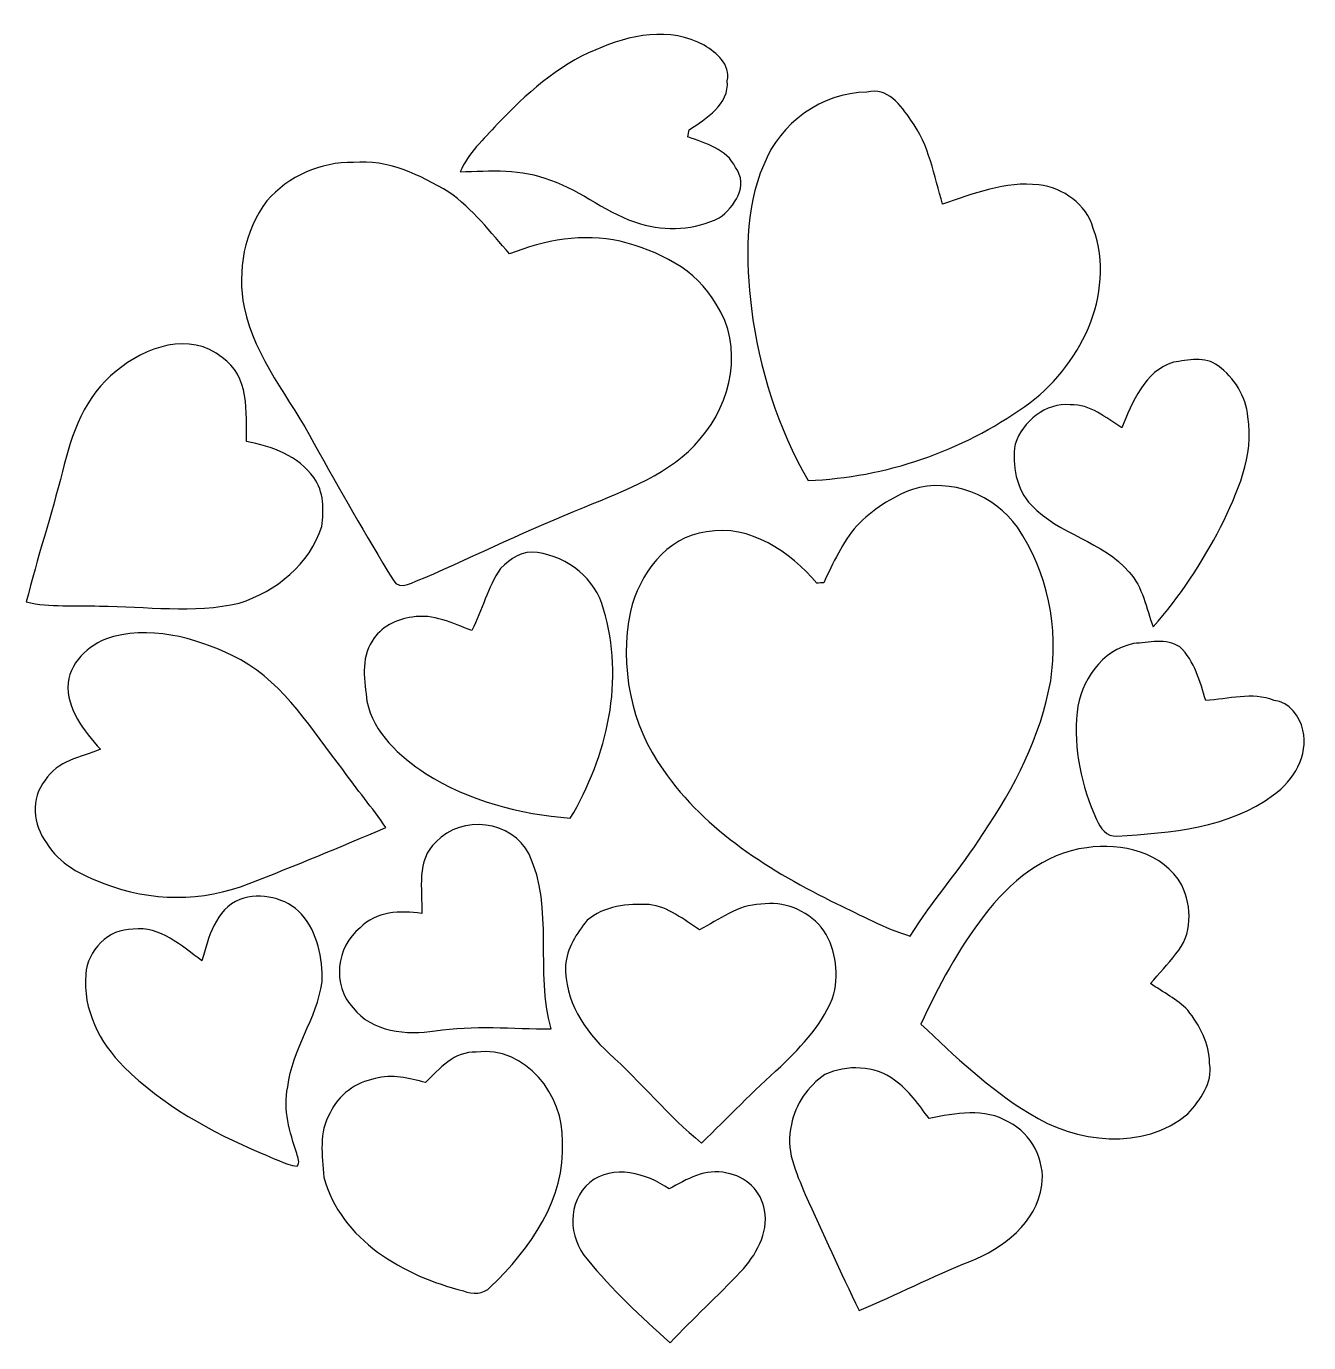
# Model space of a CAD drawing. Header units: centimetres. Extents: x -8.5 to 7.8, y -13.7 to 3.
import ezdxf

# ---------------------------------------------------------------- set-up
doc = ezdxf.new("R2010")
doc.units = ezdxf.units.CM
doc.header["$MEASUREMENT"] = 0
doc.layers.add('Layer 1', color=7, linetype='Continuous')

msp = doc.modelspace()

# ---------------------------------------------------------------- linework, layer by layer
at = {"layer": 'Layer 1', "color": 251}
for points, knots in [([(-1.258, 2.669), (-0.833, 2.857), (-0.314, 2.965), (0.115, 2.726), (0.115, 2.726), (0.269, 2.629), (0.448, 2.487), (0.406, 2.275), (0.406, 2.275), (0.434, 1.979), (0.137, 1.797), (-0.075, 1.658), (-0.075, 1.658), (-0.079, 1.636), (-0.087, 1.592), (-0.091, 1.57), (-0.091, 1.57), (0.128, 1.479), (0.401, 1.42), (0.509, 1.18), (0.509, 1.18), (0.683, 0.956), (0.496, 0.679), (0.304, 0.544), (0.304, 0.544), (-0.001, 0.391), (-0.367, 0.373), (-0.692, 0.47), (-0.692, 0.47), (-1.104, 0.582), (-1.426, 0.888), (-1.831, 1.02), (-1.831, 1.02), (-2.193, 1.172), (-2.59, 1.138), (-2.973, 1.126), (-2.973, 1.126), (-2.869, 1.363), (-2.674, 1.539), (-2.503, 1.727), (-2.503, 1.727), (-2.143, 2.104), (-1.746, 2.468), (-1.258, 2.669)], [0, 0, 0, 0, 0.083333, 0.083333, 0.083333, 0.083333, 0.166667, 0.166667, 0.166667, 0.166667, 0.25, 0.25, 0.25, 0.25, 0.333333, 0.333333, 0.333333, 0.333333, 0.416667, 0.416667, 0.416667, 0.416667, 0.5, 0.5, 0.5, 0.5, 0.583333, 0.583333, 0.583333, 0.583333, 0.666667, 0.666667, 0.666667, 0.666667, 0.75, 0.75, 0.75, 0.75, 0.833333, 0.833333, 0.833333, 0.833333, 1, 1, 1, 1]), ([(0.866, 1.216), (1.074, 1.742), (1.599, 2.128), (2.171, 2.132), (2.171, 2.132), (2.433, 2.206), (2.603, 1.96), (2.728, 1.778), (2.728, 1.778), (2.959, 1.468), (3.021, 1.078), (3.128, 0.715), (3.128, 0.715), (3.52, 0.852), (3.922, 1.009), (4.346, 0.961), (4.346, 0.961), (4.653, 0.921), (4.949, 0.719), (5.034, 0.41), (5.034, 0.41), (5.33, -0.427), (4.859, -1.353), (4.168, -1.839), (4.168, -1.839), (3.373, -2.406), (2.404, -2.739), (1.429, -2.776), (1.429, -2.776), (1.041, -2.111), (0.81, -1.362), (0.71, -0.601), (0.71, -0.601), (0.639, 0.005), (0.622, 0.645), (0.866, 1.216)], [0, 0, 0, 0, 0.1, 0.1, 0.1, 0.1, 0.2, 0.2, 0.2, 0.2, 0.3, 0.3, 0.3, 0.3, 0.4, 0.4, 0.4, 0.4, 0.5, 0.5, 0.5, 0.5, 0.6, 0.6, 0.6, 0.6, 0.7, 0.7, 0.7, 0.7, 0.8, 0.8, 0.8, 0.8, 1, 1, 1, 1]), ([(-5.416, 0.76), (-5.143, 1.072), (-4.735, 1.252), (-4.32, 1.245), (-4.32, 1.245), (-3.885, 1.284), (-3.477, 1.087), (-3.116, 0.869), (-3.116, 0.869), (-2.812, 0.66), (-2.588, 0.361), (-2.346, 0.088), (-2.346, 0.088), (-1.906, 0.266), (-1.418, 0.352), (-0.948, 0.25), (-0.948, 0.25), (-0.475, 0.127), (0.02, -0.099), (0.265, -0.548), (0.265, -0.548), (0.616, -1.075), (0.461, -1.795), (0.064, -2.251), (0.064, -2.251), (-0.308, -2.698), (-0.881, -2.892), (-1.398, -3.114), (-1.398, -3.114), (-2.089, -3.386), (-2.756, -3.711), (-3.433, -4.012), (-3.433, -4.012), (-3.551, -4.041), (-3.735, -4.19), (-3.82, -4.033), (-3.82, -4.033), (-4.163, -3.466), (-4.496, -2.891), (-4.817, -2.311), (-4.817, -2.311), (-5.119, -1.74), (-5.566, -1.232), (-5.704, -0.587), (-5.704, -0.587), (-5.792, -0.123), (-5.703, 0.38), (-5.416, 0.76)], [0, 0, 0, 0, 0.076923, 0.076923, 0.076923, 0.076923, 0.153846, 0.153846, 0.153846, 0.153846, 0.230769, 0.230769, 0.230769, 0.230769, 0.307692, 0.307692, 0.307692, 0.307692, 0.384615, 0.384615, 0.384615, 0.384615, 0.461538, 0.461538, 0.461538, 0.461538, 0.538462, 0.538462, 0.538462, 0.538462, 0.615385, 0.615385, 0.615385, 0.615385, 0.692308, 0.692308, 0.692308, 0.692308, 0.769231, 0.769231, 0.769231, 0.769231, 0.846154, 0.846154, 0.846154, 0.846154, 1, 1, 1, 1]), ([(-7.319, -1.395), (-6.963, -1.088), (-6.379, -0.886), (-5.982, -1.221), (-5.982, -1.221), (-5.635, -1.444), (-5.674, -1.925), (-5.673, -2.284), (-5.673, -2.284), (-5.356, -2.342), (-5.015, -2.466), (-4.823, -2.74), (-4.823, -2.74), (-4.691, -2.915), (-4.694, -3.15), (-4.722, -3.357), (-4.722, -3.357), (-4.872, -3.835), (-5.299, -4.178), (-5.764, -4.325), (-5.764, -4.325), (-6.344, -4.461), (-6.944, -4.364), (-7.531, -4.364), (-7.531, -4.364), (-7.839, -4.346), (-8.155, -4.385), (-8.457, -4.31), (-8.457, -4.31), (-8.318, -3.757), (-8.141, -3.214), (-7.999, -2.661), (-7.999, -2.661), (-7.887, -2.193), (-7.716, -1.697), (-7.319, -1.395)], [0, 0, 0, 0, 0.1, 0.1, 0.1, 0.1, 0.2, 0.2, 0.2, 0.2, 0.3, 0.3, 0.3, 0.3, 0.4, 0.4, 0.4, 0.4, 0.5, 0.5, 0.5, 0.5, 0.6, 0.6, 0.6, 0.6, 0.7, 0.7, 0.7, 0.7, 0.8, 0.8, 0.8, 0.8, 1, 1, 1, 1]), ([(6.046, -1.282), (6.229, -1.252), (6.451, -1.203), (6.611, -1.326), (6.611, -1.326), (6.816, -1.477), (6.966, -1.715), (6.988, -1.971), (6.988, -1.971), (7.071, -2.465), (6.854, -2.935), (6.643, -3.365), (6.643, -3.365), (6.405, -3.813), (6.132, -4.249), (5.789, -4.624), (5.789, -4.624), (5.702, -4.389), (5.662, -4.123), (5.486, -3.933), (5.486, -3.933), (5.156, -3.54), (4.598, -3.462), (4.251, -3.087), (4.251, -3.087), (4.058, -2.886), (4.004, -2.584), (4.046, -2.316), (4.046, -2.316), (4.139, -2.029), (4.432, -1.789), (4.743, -1.818), (4.743, -1.818), (4.999, -1.807), (5.19, -1.988), (5.395, -2.109), (5.395, -2.109), (5.523, -1.79), (5.684, -1.392), (6.046, -1.282)], [0, 0, 0, 0, 0.090909, 0.090909, 0.090909, 0.090909, 0.181818, 0.181818, 0.181818, 0.181818, 0.272727, 0.272727, 0.272727, 0.272727, 0.363636, 0.363636, 0.363636, 0.363636, 0.454545, 0.454545, 0.454545, 0.454545, 0.545455, 0.545455, 0.545455, 0.545455, 0.636364, 0.636364, 0.636364, 0.636364, 0.727273, 0.727273, 0.727273, 0.727273, 0.818182, 0.818182, 0.818182, 0.818182, 1, 1, 1, 1]), ([(2.746, -2.888), (3.235, -2.737), (3.784, -2.959), (4.075, -3.367), (4.075, -3.367), (4.458, -3.928), (4.598, -4.642), (4.495, -5.309), (4.495, -5.309), (4.369, -6.011), (4.038, -6.655), (3.641, -7.24), (3.641, -7.24), (3.357, -7.688), (2.999, -8.083), (2.719, -8.534), (2.719, -8.534), (2.393, -8.437), (2.096, -8.268), (1.79, -8.127), (1.79, -8.127), (0.96, -7.717), (0.133, -7.211), (-0.402, -6.436), (-0.402, -6.436), (-0.817, -5.868), (-0.958, -5.118), (-0.819, -4.433), (-0.819, -4.433), (-0.706, -3.961), (-0.369, -3.491), (0.144, -3.424), (0.144, -3.424), (0.697, -3.328), (1.198, -3.675), (1.539, -4.074), (1.539, -4.074), (1.561, -4.072), (1.606, -4.07), (1.628, -4.068), (1.628, -4.068), (1.739, -3.814), (1.864, -3.562), (2.043, -3.348), (2.043, -3.348), (2.242, -3.149), (2.481, -2.984), (2.746, -2.888)], [0, 0, 0, 0, 0.076923, 0.076923, 0.076923, 0.076923, 0.153846, 0.153846, 0.153846, 0.153846, 0.230769, 0.230769, 0.230769, 0.230769, 0.307692, 0.307692, 0.307692, 0.307692, 0.384615, 0.384615, 0.384615, 0.384615, 0.461538, 0.461538, 0.461538, 0.461538, 0.538462, 0.538462, 0.538462, 0.538462, 0.615385, 0.615385, 0.615385, 0.615385, 0.692308, 0.692308, 0.692308, 0.692308, 0.769231, 0.769231, 0.769231, 0.769231, 0.846154, 0.846154, 0.846154, 0.846154, 1, 1, 1, 1]), ([(-2.461, -3.888), (-2.337, -3.767), (-2.181, -3.648), (-1.994, -3.688), (-1.994, -3.688), (-1.609, -3.742), (-1.256, -4.016), (-1.159, -4.402), (-1.159, -4.402), (-0.886, -5.287), (-1.11, -6.265), (-1.579, -7.044), (-1.579, -7.044), (-2.219, -6.995), (-2.863, -6.823), (-3.409, -6.479), (-3.409, -6.479), (-3.737, -6.261), (-4.069, -5.97), (-4.15, -5.566), (-4.15, -5.566), (-4.181, -5.317), (-4.231, -5.029), (-4.085, -4.806), (-4.085, -4.806), (-3.978, -4.63), (-3.779, -4.527), (-3.577, -4.503), (-3.577, -4.503), (-3.312, -4.456), (-3.067, -4.582), (-2.825, -4.671), (-2.825, -4.671), (-2.689, -4.416), (-2.626, -4.127), (-2.461, -3.888)], [0, 0, 0, 0, 0.1, 0.1, 0.1, 0.1, 0.2, 0.2, 0.2, 0.2, 0.3, 0.3, 0.3, 0.3, 0.4, 0.4, 0.4, 0.4, 0.5, 0.5, 0.5, 0.5, 0.6, 0.6, 0.6, 0.6, 0.7, 0.7, 0.7, 0.7, 0.8, 0.8, 0.8, 0.8, 1, 1, 1, 1]), ([(-7.354, -4.748), (-6.801, -4.612), (-6.236, -4.789), (-5.746, -5.043), (-5.746, -5.043), (-5.181, -5.361), (-4.843, -5.934), (-4.456, -6.431), (-4.456, -6.431), (-4.282, -6.681), (-4.08, -6.91), (-3.911, -7.163), (-3.911, -7.163), (-4.484, -7.404), (-5.057, -7.648), (-5.638, -7.868), (-5.638, -7.868), (-6.222, -8.108), (-6.892, -8.099), (-7.476, -7.869), (-7.476, -7.869), (-7.755, -7.765), (-8.049, -7.624), (-8.202, -7.355), (-8.202, -7.355), (-8.372, -7.131), (-8.407, -6.79), (-8.218, -6.565), (-8.218, -6.565), (-8.069, -6.319), (-7.767, -6.273), (-7.521, -6.174), (-7.521, -6.174), (-7.725, -5.937), (-7.954, -5.669), (-7.929, -5.333), (-7.929, -5.333), (-7.892, -5.039), (-7.627, -4.821), (-7.354, -4.748)], [0, 0, 0, 0, 0.090909, 0.090909, 0.090909, 0.090909, 0.181818, 0.181818, 0.181818, 0.181818, 0.272727, 0.272727, 0.272727, 0.272727, 0.363636, 0.363636, 0.363636, 0.363636, 0.454545, 0.454545, 0.454545, 0.454545, 0.545455, 0.545455, 0.545455, 0.545455, 0.636364, 0.636364, 0.636364, 0.636364, 0.727273, 0.727273, 0.727273, 0.727273, 0.818182, 0.818182, 0.818182, 0.818182, 1, 1, 1, 1]), ([(5.544, -4.837), (5.733, -4.824), (5.957, -4.766), (6.129, -4.879), (6.129, -4.879), (6.316, -5.06), (6.383, -5.316), (6.455, -5.556), (6.455, -5.556), (6.742, -5.541), (7.04, -5.445), (7.32, -5.556), (7.32, -5.556), (7.515, -5.577), (7.645, -5.755), (7.685, -5.932), (7.685, -5.932), (7.757, -6.252), (7.568, -6.57), (7.313, -6.749), (7.313, -6.749), (6.747, -7.173), (6.013, -7.228), (5.333, -7.271), (5.333, -7.271), (5.202, -7.282), (5.121, -7.167), (5.074, -7.062), (5.074, -7.062), (4.883, -6.639), (4.782, -6.168), (4.829, -5.703), (4.829, -5.703), (4.872, -5.31), (5.141, -4.917), (5.544, -4.837)], [0, 0, 0, 0, 0.1, 0.1, 0.1, 0.1, 0.2, 0.2, 0.2, 0.2, 0.3, 0.3, 0.3, 0.3, 0.4, 0.4, 0.4, 0.4, 0.5, 0.5, 0.5, 0.5, 0.6, 0.6, 0.6, 0.6, 0.7, 0.7, 0.7, 0.7, 0.8, 0.8, 0.8, 0.8, 1, 1, 1, 1]), ([(-3.275, -7.343), (-2.953, -6.995), (-2.315, -7.074), (-2.101, -7.498), (-2.101, -7.498), (-1.776, -8.19), (-2.028, -8.984), (-1.823, -9.707), (-1.823, -9.707), (-2.311, -9.708), (-2.801, -9.658), (-3.287, -9.732), (-3.287, -9.732), (-3.648, -9.789), (-4.084, -9.749), (-4.326, -9.441), (-4.326, -9.441), (-4.595, -9.16), (-4.54, -8.666), (-4.235, -8.43), (-4.235, -8.43), (-4.036, -8.22), (-3.727, -8.209), (-3.458, -8.248), (-3.458, -8.248), (-3.446, -7.941), (-3.533, -7.576), (-3.275, -7.343)], [0, 0, 0, 0, 0.125, 0.125, 0.125, 0.125, 0.25, 0.25, 0.25, 0.25, 0.375, 0.375, 0.375, 0.375, 0.5, 0.5, 0.5, 0.5, 0.625, 0.625, 0.625, 0.625, 0.75, 0.75, 0.75, 0.75, 1, 1, 1, 1]), ([(4.951, -7.418), (5.388, -7.349), (5.924, -7.478), (6.153, -7.89), (6.153, -7.89), (6.283, -8.16), (6.289, -8.527), (6.076, -8.759), (6.076, -8.759), (5.977, -8.89), (5.864, -9.011), (5.757, -9.136), (5.757, -9.136), (5.918, -9.242), (6.091, -9.335), (6.228, -9.471), (6.228, -9.471), (6.379, -9.663), (6.503, -9.893), (6.504, -10.144), (6.504, -10.144), (6.55, -10.394), (6.382, -10.606), (6.231, -10.781), (6.231, -10.781), (5.668, -11.253), (4.811, -11.153), (4.222, -10.773), (4.222, -10.773), (3.714, -10.467), (3.283, -10.055), (2.855, -9.648), (2.855, -9.648), (3.076, -9.167), (3.33, -8.696), (3.653, -8.276), (3.653, -8.276), (3.969, -7.855), (4.413, -7.483), (4.951, -7.418)], [0, 0, 0, 0, 0.090909, 0.090909, 0.090909, 0.090909, 0.181818, 0.181818, 0.181818, 0.181818, 0.272727, 0.272727, 0.272727, 0.272727, 0.363636, 0.363636, 0.363636, 0.363636, 0.454545, 0.454545, 0.454545, 0.454545, 0.545455, 0.545455, 0.545455, 0.545455, 0.636364, 0.636364, 0.636364, 0.636364, 0.727273, 0.727273, 0.727273, 0.727273, 0.818182, 0.818182, 0.818182, 0.818182, 1, 1, 1, 1]), ([(-5.756, -8.072), (-5.491, -7.977), (-5.169, -8.051), (-4.976, -8.257), (-4.976, -8.257), (-4.774, -8.492), (-4.708, -8.812), (-4.717, -9.114), (-4.717, -9.114), (-4.782, -9.581), (-5.1, -9.968), (-5.151, -10.44), (-5.151, -10.44), (-5.215, -10.73), (-5.126, -11.011), (-5.037, -11.283), (-5.037, -11.283), (-5.026, -11.335), (-4.991, -11.397), (-5.033, -11.445), (-5.033, -11.445), (-5.194, -11.418), (-5.339, -11.337), (-5.489, -11.277), (-5.489, -11.277), (-6.121, -11.012), (-6.733, -10.672), (-7.223, -10.187), (-7.223, -10.187), (-7.531, -9.882), (-7.746, -9.46), (-7.705, -9.017), (-7.705, -9.017), (-7.686, -8.719), (-7.415, -8.438), (-7.107, -8.449), (-7.107, -8.449), (-6.763, -8.402), (-6.493, -8.661), (-6.237, -8.847), (-6.237, -8.847), (-6.156, -8.561), (-6.064, -8.193), (-5.756, -8.072)], [0, 0, 0, 0, 0.083333, 0.083333, 0.083333, 0.083333, 0.166667, 0.166667, 0.166667, 0.166667, 0.25, 0.25, 0.25, 0.25, 0.333333, 0.333333, 0.333333, 0.333333, 0.416667, 0.416667, 0.416667, 0.416667, 0.5, 0.5, 0.5, 0.5, 0.583333, 0.583333, 0.583333, 0.583333, 0.666667, 0.666667, 0.666667, 0.666667, 0.75, 0.75, 0.75, 0.75, 0.833333, 0.833333, 0.833333, 0.833333, 1, 1, 1, 1]), ([(-1.366, -8.335), (-1.155, -8.152), (-0.851, -8.123), (-0.583, -8.136), (-0.583, -8.136), (-0.339, -8.162), (-0.146, -8.329), (0.055, -8.455), (0.055, -8.455), (0.306, -8.33), (0.537, -8.134), (0.83, -8.133), (0.83, -8.133), (1.119, -8.085), (1.406, -8.207), (1.595, -8.423), (1.595, -8.423), (1.776, -8.658), (1.816, -8.981), (1.755, -9.266), (1.755, -9.266), (1.632, -9.632), (1.351, -9.919), (1.082, -10.183), (1.082, -10.183), (0.734, -10.492), (0.413, -10.827), (0.081, -11.152), (0.081, -11.152), (-0.343, -10.808), (-0.685, -10.379), (-1.09, -10.016), (-1.09, -10.016), (-1.401, -9.732), (-1.655, -9.344), (-1.638, -8.908), (-1.638, -8.908), (-1.628, -8.69), (-1.497, -8.499), (-1.366, -8.335)], [0, 0, 0, 0, 0.090909, 0.090909, 0.090909, 0.090909, 0.181818, 0.181818, 0.181818, 0.181818, 0.272727, 0.272727, 0.272727, 0.272727, 0.363636, 0.363636, 0.363636, 0.363636, 0.454545, 0.454545, 0.454545, 0.454545, 0.545455, 0.545455, 0.545455, 0.545455, 0.636364, 0.636364, 0.636364, 0.636364, 0.727273, 0.727273, 0.727273, 0.727273, 0.818182, 0.818182, 0.818182, 0.818182, 1, 1, 1, 1]), ([(-3.409, -10.386), (-3.234, -10.21), (-3.043, -9.989), (-2.768, -10.001), (-2.768, -10.001), (-2.145, -9.918), (-1.657, -10.552), (-1.678, -11.131), (-1.678, -11.131), (-1.635, -11.857), (-2.088, -12.49), (-2.589, -12.97), (-2.589, -12.97), (-2.675, -13.064), (-2.817, -13.069), (-2.93, -13.019), (-2.93, -13.019), (-3.682, -12.832), (-4.482, -12.379), (-4.695, -11.58), (-4.695, -11.58), (-4.713, -11.312), (-4.766, -11.011), (-4.615, -10.77), (-4.615, -10.77), (-4.515, -10.543), (-4.289, -10.38), (-4.047, -10.336), (-4.047, -10.336), (-3.836, -10.271), (-3.615, -10.333), (-3.409, -10.386)], [0, 0, 0, 0, 0.111111, 0.111111, 0.111111, 0.111111, 0.222222, 0.222222, 0.222222, 0.222222, 0.333333, 0.333333, 0.333333, 0.333333, 0.444444, 0.444444, 0.444444, 0.444444, 0.555556, 0.555556, 0.555556, 0.555556, 0.666667, 0.666667, 0.666667, 0.666667, 0.777778, 0.777778, 0.777778, 0.777778, 1, 1, 1, 1]), ([(1.64, -10.283), (1.918, -10.159), (2.272, -10.167), (2.521, -10.357), (2.521, -10.357), (2.702, -10.482), (2.826, -10.668), (2.958, -10.841), (2.958, -10.841), (3.29, -10.773), (3.659, -10.702), (3.966, -10.888), (3.966, -10.888), (4.256, -11.031), (4.424, -11.367), (4.384, -11.684), (4.384, -11.684), (4.314, -12.159), (3.896, -12.484), (3.474, -12.646), (3.474, -12.646), (3, -12.838), (2.544, -13.07), (2.072, -13.267), (2.072, -13.267), (1.835, -12.783), (1.62, -12.289), (1.391, -11.801), (1.391, -11.801), (1.278, -11.523), (1.131, -11.225), (1.217, -10.918), (1.217, -10.918), (1.262, -10.661), (1.429, -10.431), (1.64, -10.283)], [0, 0, 0, 0, 0.1, 0.1, 0.1, 0.1, 0.2, 0.2, 0.2, 0.2, 0.3, 0.3, 0.3, 0.3, 0.4, 0.4, 0.4, 0.4, 0.5, 0.5, 0.5, 0.5, 0.6, 0.6, 0.6, 0.6, 0.7, 0.7, 0.7, 0.7, 0.8, 0.8, 0.8, 0.8, 1, 1, 1, 1]), ([(-1.333, -11.649), (-1.041, -11.414), (-0.611, -11.531), (-0.331, -11.731), (-0.331, -11.731), (-0.107, -11.609), (0.129, -11.466), (0.399, -11.53), (0.399, -11.53), (0.636, -11.566), (0.842, -11.761), (0.876, -12.001), (0.876, -12.001), (0.933, -12.294), (0.764, -12.572), (0.574, -12.779), (0.574, -12.779), (0.283, -13.083), (-0.026, -13.37), (-0.317, -13.674), (-0.317, -13.674), (-0.69, -13.347), (-1.049, -13.001), (-1.367, -12.62), (-1.367, -12.62), (-1.603, -12.35), (-1.623, -11.889), (-1.333, -11.649)], [0, 0, 0, 0, 0.125, 0.125, 0.125, 0.125, 0.25, 0.25, 0.25, 0.25, 0.375, 0.375, 0.375, 0.375, 0.5, 0.5, 0.5, 0.5, 0.625, 0.625, 0.625, 0.625, 0.75, 0.75, 0.75, 0.75, 1, 1, 1, 1])]:
    msp.add_open_spline(points, degree=3, knots=knots, dxfattribs=at)

doc.saveas('drawing.dxf')
